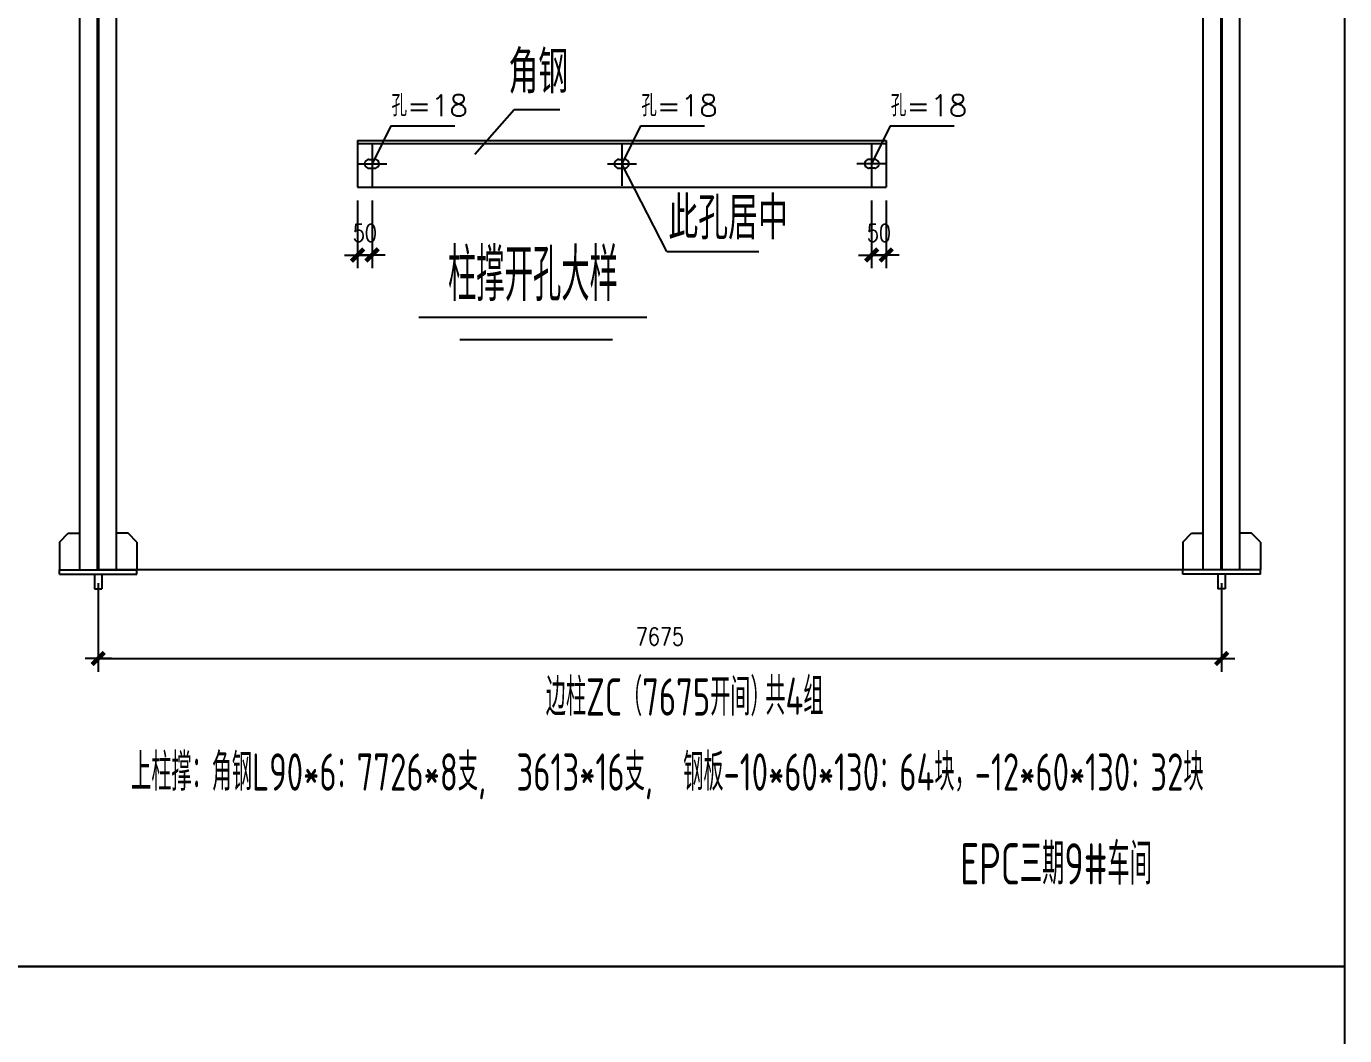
# Model space of a CAD drawing. Header units: millimetres. Extents: x 2451220 to 4527627, y -5186613 to -1639140.
# Drawn here: x 2555631 to 2564637, y -1738966 to -1732070 of the extents above; entities that cross this region are included whole.
import ezdxf

# ---------------------------------------------------------------- set-up
doc = ezdxf.new("R2010")
doc.units = ezdxf.units.MM
doc.header["$LTSCALE"] = 1000
doc.header["$PDMODE"] = 34
doc.linetypes.add('CENTER', pattern=[50.8, 31.75, -6.35, 6.35, -6.35])
doc.layers.add('轴线层', color=1, linetype='CENTER', lineweight=15)
doc.layers.add('钢架', color=7, linetype='Continuous', lineweight=25)
doc.styles.add('DIM_FONT', font='simplex.shx', dxfattribs={"width": 0.8, "bigfont": 'hztxt.shx'})
doc.styles.add('hz', font='gbenor.shx', dxfattribs={"width": 0.75, "height": 100, "bigfont": 'gbcbig.shx'})
doc.styles.get("Standard").update_dxf_attribs({"font": 'txt', "bigfont": 'gbcbig.shx'})
doc.styles.add('TSSD_Label', font='Tssdeng.shx', dxfattribs={"width": 0.7, "bigfont": 'hztxt.shx'})
doc.dimstyles.new('WGH(1)', dxfattribs={"dimscale": 1.2, "dimtxt": 100, "dimasz": 0.5, "dimexe": 75, "dimexo": 75, "dimgap": 75, "dimtad": 1, "dimdec": 0, "dimzin": 0, "dimdsep": 46, "dimtxsty": 'DIM_FONT', "dimblk1": '_DIMX', "dimblk2": '_DIMX', "dimsah": 1, "dimcen": 0.09, "dimclrd": 3, "dimclre": 3, "dimclrt": 7, "dimadec": 0, "dimazin": 0, "dimtfac": 1, "dimtdec": 0, "dimtix": 1, "dimtmove": 2, "dimatfit": 3, "dimldrblk": '_DIMX', "dimfxl": 1, "dimtolj": 1, "dimtzin": 0, "dimarcsym": 0})
doc.dimstyles.new('WGH(2)', dxfattribs={"dimscale": 1.2, "dimtxt": 100, "dimasz": 0.5, "dimexe": 75, "dimexo": 75, "dimgap": 75, "dimtad": 1, "dimdec": 0, "dimlfac": 0.5, "dimzin": 0, "dimdsep": 46, "dimtxsty": 'DIM_FONT', "dimblk1": '_DIMX', "dimblk2": '_DIMX', "dimsah": 1, "dimcen": 0.09, "dimclrd": 3, "dimclre": 3, "dimclrt": 7, "dimadec": 0, "dimazin": 0, "dimtfac": 1, "dimtdec": 0, "dimtix": 1, "dimtmove": 2, "dimatfit": 3, "dimldrblk": '_DIMX', "dimfxl": 1, "dimtolj": 1, "dimtzin": 0, "dimarcsym": 0})

# ---------------------------------------------------------------- blocks, each defined once
blk = doc.blocks.new('_DIMX')
blk.add_line((-150, 0), (150, 0))
at = {"const_width": 50}
blk.add_lwpolyline([(-70, -70), (70, 70)], dxfattribs=at)
blk = doc.blocks.new('*D2492')
at = {"color": 3, "lineweight": -2}
for p, q in [((2556121.1, -1735873.5), (2556121.1, -1736479.5)), ((2563796.1, -1735873.5), (2563796.1, -1736479.5)), ((2556121.7, -1736389.5), (2563795.5, -1736389.5))]:
    blk.add_line(p, q, dxfattribs=at)
at = {"layer": 'Defpoints', "color": 0}
for p in [(2556121.1, -1735783.5), (2563796.1, -1735783.5), (2563796.1, -1736389.5)]:
    blk.add_point(p, dxfattribs=at)
at = {"color": 3, "lineweight": -2, "xscale": 0.6, "yscale": 0.6, "zscale": 0.6, "rotation": 180}
blk.add_blockref('_DIMX', (2556121.1, -1736389.5), dxfattribs=at)
at = {"color": 3, "lineweight": -2, "xscale": 0.6, "yscale": 0.6, "zscale": 0.6}
blk.add_blockref('_DIMX', (2563796.1, -1736389.5), dxfattribs=at)
at = {"color": 7, "insert": (2559958.6, -1736239.5), "char_height": 120, "attachment_point": 5, "style": 'DIM_FONT'}
blk.add_mtext('\\A1;7675', dxfattribs=at)
blk = doc.blocks.new('*D2493')
at = {"color": 3, "lineweight": -2}
for p, q in [((2557893.3, -1733259.5), (2557893.3, -1733722.5)), ((2557992.4, -1733259.5), (2557992.4, -1733722.5)), ((2557892.7, -1733632.5), (2557892.1, -1733632.5)), ((2557893.3, -1733632.5), (2557992.4, -1733632.5)), ((2557993, -1733632.5), (2557993.6, -1733632.5))]:
    blk.add_line(p, q, dxfattribs=at)
at = {"layer": 'Defpoints', "color": 0}
for p in [(2557893.3, -1733169.5), (2557992.4, -1733169.5), (2557992.4, -1733632.5)]:
    blk.add_point(p, dxfattribs=at)
at = {"color": 3, "lineweight": -2, "xscale": 0.6, "yscale": 0.6, "zscale": 0.6}
blk.add_blockref('_DIMX', (2557893.3, -1733632.5), dxfattribs=at)
at = {"color": 3, "lineweight": -2, "xscale": 0.6, "yscale": 0.6, "zscale": 0.6, "rotation": 180}
blk.add_blockref('_DIMX', (2557992.4, -1733632.5), dxfattribs=at)
at = {"color": 7, "insert": (2557942.8, -1733482.5), "char_height": 120, "attachment_point": 5, "style": 'DIM_FONT'}
blk.add_mtext('\\A1;50', dxfattribs=at)
blk = doc.blocks.new('*D2494')
at = {"color": 3, "lineweight": -2}
for p, q in [((2561405.3, -1733259.5), (2561405.3, -1733722.5)), ((2561504.4, -1733259.5), (2561504.4, -1733722.5)), ((2561404.7, -1733632.5), (2561404.1, -1733632.5)), ((2561504.4, -1733632.5), (2561405.3, -1733632.5)), ((2561505, -1733632.5), (2561505.6, -1733632.5))]:
    blk.add_line(p, q, dxfattribs=at)
at = {"layer": 'Defpoints', "color": 0}
for p in [(2561405.3, -1733169.5), (2561504.4, -1733169.5), (2561405.3, -1733632.5)]:
    blk.add_point(p, dxfattribs=at)
at = {"color": 3, "lineweight": -2, "xscale": 0.6, "yscale": 0.6, "zscale": 0.6}
blk.add_blockref('_DIMX', (2561405.3, -1733632.5), dxfattribs=at)
at = {"color": 3, "lineweight": -2, "xscale": 0.6, "yscale": 0.6, "zscale": 0.6, "rotation": 180}
blk.add_blockref('_DIMX', (2561504.4, -1733632.5), dxfattribs=at)
at = {"color": 7, "insert": (2561454.9, -1733482.5), "char_height": 120, "attachment_point": 5, "style": 'DIM_FONT'}
blk.add_mtext('\\A1;50', dxfattribs=at)

msp = doc.modelspace()

# ---------------------------------------------------------------- linework, layer by layer
for p, q in [((2555996.1, -1735783.5), (2555996.1, -1726563.5)), ((2556117.1, -1735783.5), (2556117.1, -1726563.5)), ((2556121.1, -1735783.5), (2556121.1, -1726563.5)), ((2556125.1, -1735783.5), (2556125.1, -1726563.5)), ((2556246.1, -1735783.5), (2556246.1, -1726563.5)), ((2563671.1, -1735783.5), (2563671.1, -1726563.5)), ((2563792.1, -1735783.5), (2563792.1, -1726563.5)), ((2563796.1, -1735783.5), (2563796.1, -1726563.5)), ((2563796.1, -1735783.5), (2563796.1, -1726563.5)), ((2563800.1, -1735783.5), (2563800.1, -1726563.5)), ((2563921.1, -1735783.5), (2563921.1, -1726563.5)), ((2558962.9, -1732640.8), (2558694.2, -1732944.8)), ((2559275.7, -1732640.8), (2558962.9, -1732640.8)), ((2558120.5, -1732749.9), (2557993.3, -1733009.5)), ((2558120.5, -1732749.9), (2558557.7, -1732749.9)), ((2559827, -1732749.9), (2559699.7, -1733009.5)), ((2559827, -1732749.9), (2560264.2, -1732749.9)), ((2561531.7, -1732749.9), (2561404.4, -1733009.5)), ((2561531.7, -1732749.9), (2561968.9, -1732749.9)), ((2557893.3, -1732849.5), (2561504.4, -1732849.5)), ((2557893.3, -1732849.5), (2557893.3, -1733169.5)), ((2561504.4, -1732849.5), (2561504.4, -1733169.5)), ((2557893.3, -1732869.5), (2561504.4, -1732869.5)), ((2557993.3, -1732869.5), (2557993.3, -1733159.5)), ((2557993.3, -1732869.5), (2557993.3, -1733169.5)), ((2559699.7, -1732869.5), (2559699.7, -1733159.5)), ((2561404.4, -1732869.5), (2561404.4, -1733159.5)), ((2561404.4, -1732869.5), (2561404.4, -1733169.5)), ((2557893.3, -1733009.5), (2558093.3, -1733009.5)), ((2557971.3, -1732979.5), (2558010.8, -1732979.5)), ((2557971.3, -1733039.5), (2558012.1, -1733039.5)), ((2559599.7, -1733009.5), (2559799.7, -1733009.5)), ((2559677.8, -1732979.5), (2559717.3, -1732979.5)), ((2559677.8, -1733039.5), (2559718.6, -1733039.5)), ((2560006.6, -1733609.5), (2559699.7, -1733009.5)), ((2561504.4, -1733009.5), (2561304.4, -1733009.5)), ((2561426.4, -1733039.5), (2561385.6, -1733039.5)), ((2561426.4, -1732979.5), (2561386.9, -1732979.5)), ((2557893.3, -1733169.5), (2561504.4, -1733169.5)), ((2560006.6, -1733609.5), (2560635.3, -1733609.5)), ((2558312.6, -1734057), (2559868.9, -1734057)), ((2558592.3, -1734209.4), (2559634.9, -1734209.4)), ((2555856.1, -1735593.5), (2555916.1, -1735533.5)), ((2555916.1, -1735533.5), (2555996.1, -1735533.5)), ((2556326.1, -1735533.5), (2556246.1, -1735533.5)), ((2556386.1, -1735593.5), (2556326.1, -1735533.5)), ((2563531.1, -1735593.5), (2563591.1, -1735533.5)), ((2563591.1, -1735533.5), (2563671.1, -1735533.5)), ((2564001.1, -1735533.5), (2563921.1, -1735533.5)), ((2564061.1, -1735593.5), (2564001.1, -1735533.5)), ((2555856.1, -1735593.5), (2555856.1, -1735783.5)), ((2556386.1, -1735593.5), (2556386.1, -1735783.5)), ((2563531.1, -1735593.5), (2563531.1, -1735783.5)), ((2564061.1, -1735593.5), (2564061.1, -1735783.5)), ((2555856.1, -1735813.5), (2555856.1, -1735783.5)), ((2555856.1, -1735783.5), (2556386.1, -1735783.5)), ((2555856.1, -1735813.5), (2556386.1, -1735813.5)), ((2556096.1, -1735813.5), (2556096.1, -1735913.5)), ((2563796.1, -1735783.5), (2556121.1, -1735783.5)), ((2556146.1, -1735813.5), (2556146.1, -1735913.5)), ((2556386.1, -1735813.5), (2556386.1, -1735783.5)), ((2556386.1, -1735813.5), (2556386.1, -1735783.5)), ((2563531.1, -1735813.5), (2563531.1, -1735783.5)), ((2564061.1, -1735783.5), (2563531.1, -1735783.5)), ((2563531.1, -1735813.5), (2563531.1, -1735783.5)), ((2564061.1, -1735813.5), (2563531.1, -1735813.5)), ((2563771.1, -1735813.5), (2563771.1, -1735913.5)), ((2563821.1, -1735813.5), (2563821.1, -1735913.5)), ((2564061.1, -1735813.5), (2564061.1, -1735783.5)), ((2556096.1, -1735913.5), (2556146.1, -1735913.5)), ((2563821.1, -1735913.5), (2563771.1, -1735913.5))]:
    msp.add_line(p, q)
for points in [[(2545883.9, -1725474.3), (2564636.6, -1725474.3), (2564636.6, -1738493.1), (2545883.9, -1738493.1)], [(2564636.6, -1753102.7), (2545883.9, -1753102.7), (2545883.9, -1738493.1), (2564636.6, -1738493.1)]]:
    msp.add_lwpolyline(points, close=True)
for centre, start, end in [((2557971.3, -1733009.5), 90, 270.07516), ((2558010.8, -1733009.5), 267.65555, 95.60117), ((2559677.8, -1733009.5), 90, 270.07516), ((2559717.3, -1733009.5), 267.65555, 95.60117), ((2561386.9, -1733009.5), 84.39883, 272.34445), ((2561426.4, -1733009.5), 269.92484, 90)]:
    msp.add_arc(centre, 30, start, end)

# ---------------------------------------------------------------- texts
at = {"style": 'TSSD_Label', "width": 0.7}
for s, p in [('角钢', (2558923.9, -1732528.2)), ('此孔居中', (2560016.3, -1733526.4))]:
    msp.add_text(s, height=291.6, dxfattribs=at).set_placement(p)
at = {"layer": '轴线层', "color": 4, "lineweight": -3}
for p in [(2558125.4, -1732684.8), (2559831.9, -1732684.8), (2561536.6, -1732684.8)]:
    msp.add_text('孔=18', height=147, dxfattribs=at).set_placement(p)
at = {"layer": '钢架', "lineweight": 13, "attachment_point": 1, "style": 'hz'}
for s, insert, char_height, width in [('柱撑开孔大样', (2558510.9, -1733588.6), 358.32, 1468.472), ('EPC三期9#车间', (2562010.5, -1737651.7), 281.9, 2046.291)]:
    msp.add_mtext(s, dxfattribs=dict(at, insert=insert, char_height=char_height, width=width))
for s, insert, char_height, own_width in [('边柱ZC（7675开间）', (2559178.8, -1736524.8), 254.898, 1572.251), ('共4组', (2560678.7, -1736519.8), 254.9, 864.76), ('上柱撑：角钢L90*6：7726*8支,  3613*16支,  钢板-10*60*130：64块，-12*60*130：32块  ', (2556346.3, -1737037.5), 254.898, 7768.998)]:
    msp.add_mtext_dynamic_manual_height_columns(s, width=1139.904, gutter_width=12.5, heights=[0], dxfattribs=dict(at, insert=insert, char_height=char_height)).dxf.set("width", own_width)

# ---------------------------------------------------------------- dimensions: what is measured, and where the dimension line sits
for base, p1, p2, dimstyle, picture, middle in [((2557992.4, -1733632.5), (2557893.3, -1733169.5), (2557992.4, -1733169.5), 'WGH(2)', '*D2493', (2557942.8, -1733482.5)), ((2563796.1, -1736389.5), (2556121.1, -1735783.5), (2563796.1, -1735783.5), 'WGH(1)', '*D2492', (2559958.6, -1736239.5))]:
    dim = msp.add_linear_dim(base=base, p1=p1, p2=p2, dimstyle=dimstyle)
    dim.commit()
    dim.dimension.update_dxf_attribs({"geometry": picture, "text_midpoint": middle})
dim = msp.add_linear_dim(base=(2561405.3, -1733632.5), p1=(2561504.4, -1733169.5), p2=(2561405.3, -1733169.5), angle=180, dimstyle='WGH(2)')
dim.commit()
dim.dimension.update_dxf_attribs({"geometry": '*D2494', "text_midpoint": (2561454.9, -1733482.5)})

doc.saveas('drawing.dxf')
